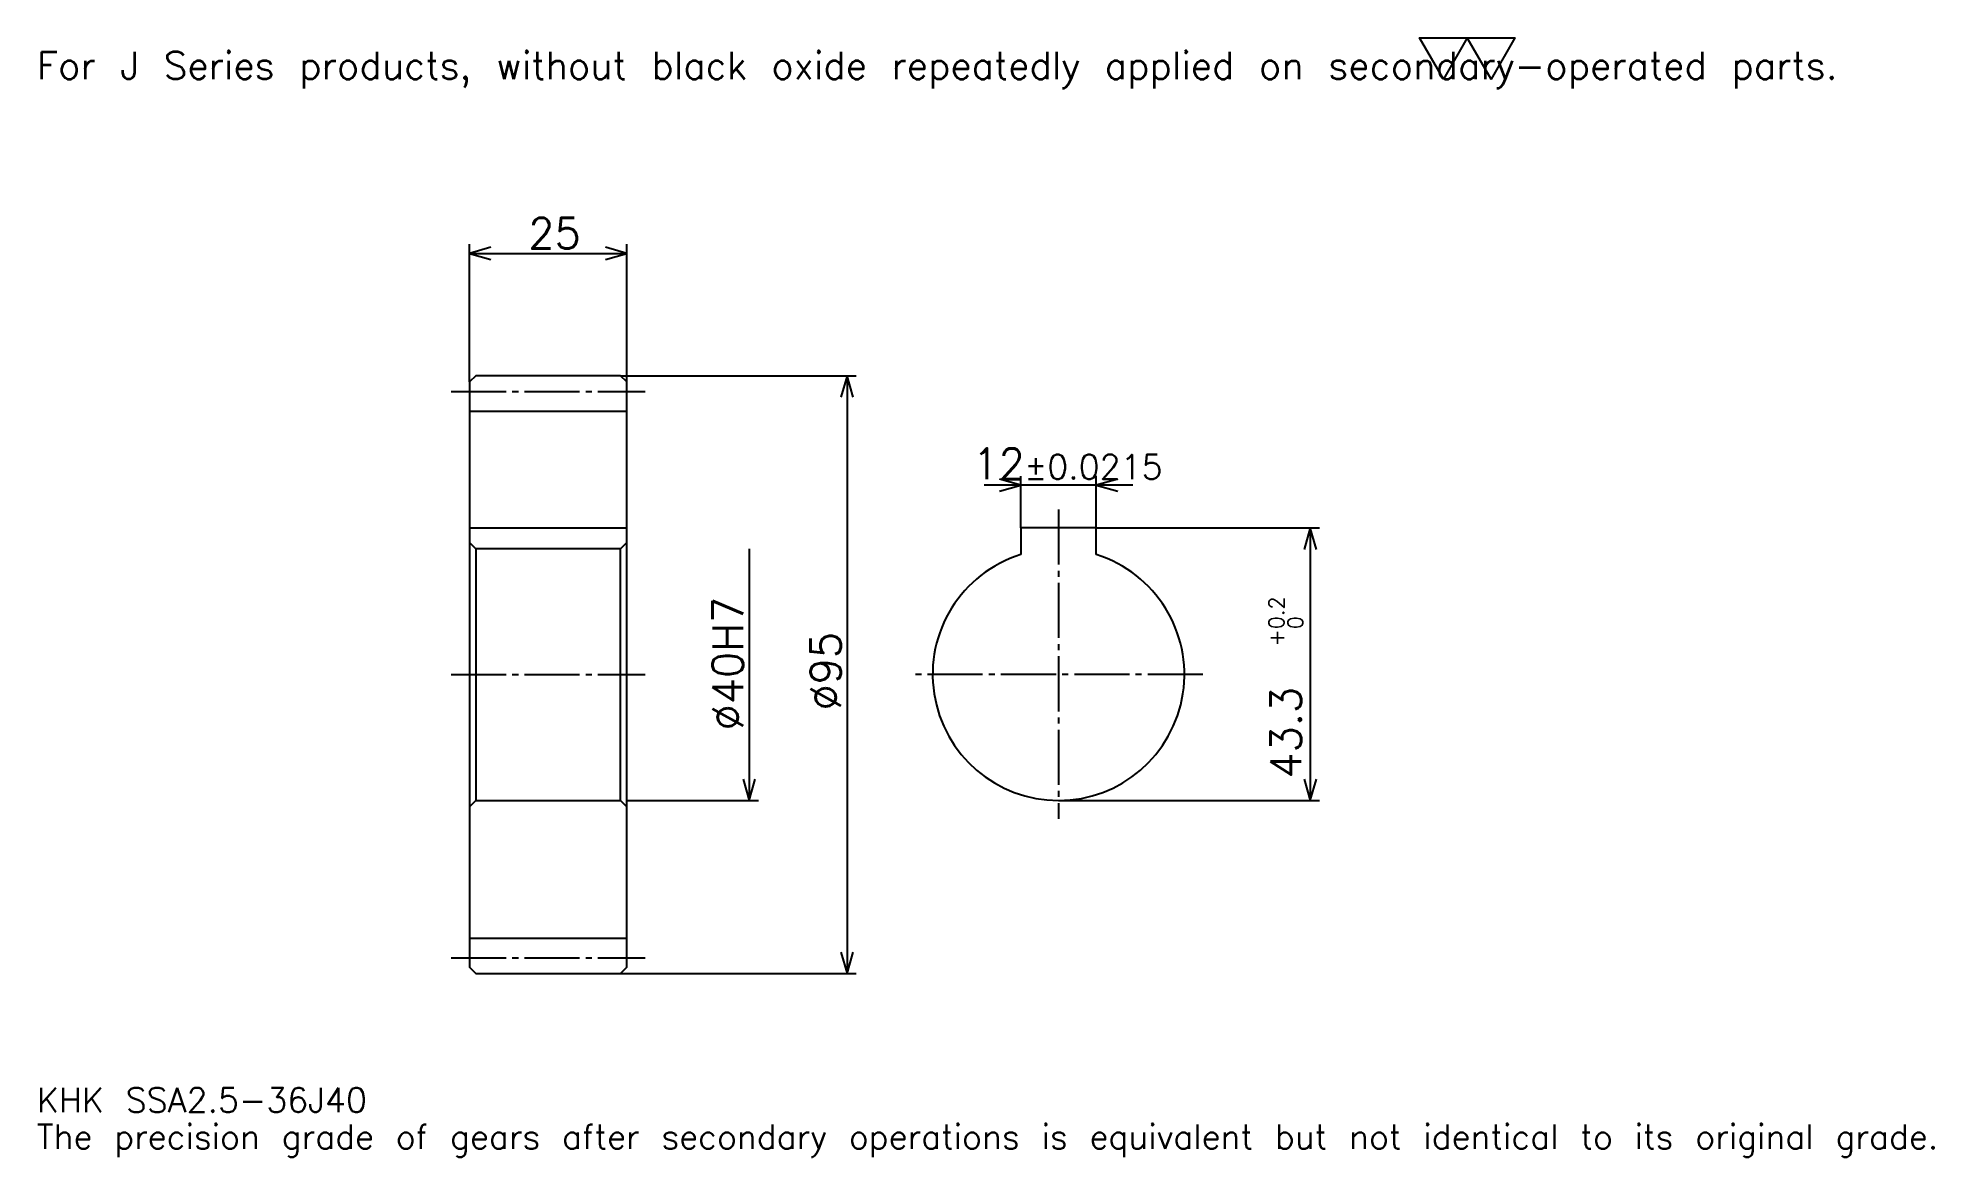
# Model space of a CAD drawing. Extents: x 10 to 311, y 4 to 181.
import ezdxf

# ---------------------------------------------------------------- set-up
doc = ezdxf.new("R2010")
doc.units = 0
doc.linetypes.add('DASHDOT', pattern=[11.657608, 8.743207, -0.971467, 0.971467, -0.971467])
doc.layers.get('0').update_dxf_attribs({"linetype": 'CONTINUOUS'})
doc.layers.add('DASHDOT', color=6, linetype='DASHDOT')
doc.styles.add('KANJI', font='TXT', dxfattribs={"bigfont": 'BIGFONT'})

msp = doc.modelspace()

# ---------------------------------------------------------------- linework, layer by layer
at = {"color": 5}
for p, q in [((78.447006, 127.747963), (78.447006, 148.634521)), ((103.447006, 127.747963), (103.447006, 148.634521)), ((78.447006, 147.177307), (103.447006, 147.177307)), ((78.447006, 126.747963), (78.447006, 127.747963)), ((102.447006, 127.747963), (103.447006, 127.747963)), ((103.447006, 127.747963), (139.877045, 127.747963)), ((103.447006, 126.747963), (103.447006, 127.747963)), ((138.41983, 127.747963), (138.41983, 32.747963)), ((166.020386, 103.547958), (166.020386, 111.805435)), ((178.020386, 103.547958), (178.020386, 111.805435)), ((183.849182, 110.348236), (160.191574, 110.348236)), ((178.020386, 103.547958), (213.478943, 103.547958)), ((212.021744, 103.547958), (212.021744, 60.247963)), ((122.876358, 100.247963), (122.876358, 60.247963)), ((103.447006, 60.247963), (124.333557, 60.247963)), ((172.020386, 60.247963), (213.478943, 60.247963)), ((102.447006, 32.747963), (103.447006, 32.747963)), ((103.447006, 32.747963), (139.877045, 32.747963))]:
    msp.add_line(p, q, dxfattribs=at)
at = {"color": 4}
for p, q in [((78.447006, 122.122963), (103.447006, 122.122963)), ((78.447006, 103.547958), (103.447006, 103.547958)), ((103.447006, 101.247963), (102.447006, 100.247963)), ((78.447006, 59.247963), (79.447006, 60.247963)), ((103.447006, 59.247963), (102.447006, 60.247963)), ((78.447006, 38.372963), (103.447006, 38.372963))]:
    msp.add_line(p, q, dxfattribs=at)
at = {"color": 7}
msp.add_lwpolyline([(233.152176, 174.864136), (229.363449, 181.431259), (244.518341, 181.431259), (240.729614, 174.864136), (236.940903, 181.431259), (233.152176, 174.864136)], dxfattribs=at)
at = {"color": 5}
for points in [[(81.847145, 148.148773), (78.447006, 147.177307), (81.847145, 146.205841)], [(100.046875, 146.205841), (103.447006, 147.177307), (100.046875, 148.148773)], [(139.391296, 124.347824), (138.41983, 127.747963), (137.448364, 124.347824)], [(162.620239, 109.37677), (166.020386, 110.348236), (162.620239, 111.319702)], [(181.420517, 111.319702), (178.020386, 110.348236), (181.420517, 109.37677)], [(212.99321, 100.147827), (212.021744, 103.547958), (211.050278, 100.147827)], [(121.904892, 63.648098), (122.876358, 60.247963), (123.847824, 63.648098)], [(211.050278, 63.648098), (212.021744, 60.247963), (212.99321, 63.648098)], [(137.448364, 36.148098), (138.41983, 32.747963), (139.391296, 36.148098)]]:
    msp.add_lwpolyline(points, dxfattribs=at)
at = {"color": 4}
for points in [[(78.447006, 59.247963), (78.447006, 33.747963), (79.447006, 32.747963), (102.447006, 32.747963), (103.447006, 33.747963), (103.447006, 126.747963), (102.447006, 127.747963), (79.447006, 127.747963), (78.447006, 126.747963), (78.447006, 59.247963)], [(178.020386, 99.326752), (178.020386, 103.547958), (166.020386, 103.547958), (166.020386, 99.326752)], [(78.447006, 101.247963), (79.447006, 100.247963), (79.447006, 60.247963), (102.447006, 60.247963), (102.447006, 100.247963), (79.447006, 100.247963)]]:
    msp.add_lwpolyline(points, dxfattribs=at)
msp.add_arc((172.020386, 80.247963), 20, 107.45760275, 72.54239725, dxfattribs=at)
at = {"layer": 'DASHDOT', "color": 7}
for p, q in [((75.5326, 125.247963), (106.361404, 125.247963)), ((172.020386, 106.462364), (172.020386, 57.333561)), ((75.5326, 80.247963), (106.361404, 80.247963)), ((194.934784, 80.247963), (149.105972, 80.247963)), ((75.5326, 35.247963), (106.361404, 35.247963))]:
    msp.add_line(p, q, dxfattribs=at)

# ---------------------------------------------------------------- texts
at = {"color": 7, "style": 'KANJI'}
for s, height, p in [('For J Series products, without black oxide repeatedly applied on secondary-operated parts.', 4.371603, (9.714674, 174.864136)), ('25', 4.857337, (87.789734, 147.954498)), ('12', 4.857337, (158.350861, 111.319702)), ('%%p0.0215', 3.88587, (166.559174, 111.319702)), ('KHK SSA2.5-36J40', 3.88587, (9.714674, 10.686141)), ('The precision grade of gears after secondary operations is equivalent but not identical to its original grade.', 3.88587, (9.714674, 4.857337))]:
    msp.add_text(s, height=height, dxfattribs=at).set_placement(p)
for s, height, p in [('%%c40H7', 4.857337, (121.904892, 71.383324)), ('0.2', 2.428668, (207.844437, 87.46254)), ('0', 2.428668, (210.855988, 87.46254)), ('%%c95', 4.857337, (137.448364, 74.540588)), ('+', 2.428668, (207.844437, 84.742432)), ('43.3', 4.857337, (210.564545, 63.717953))]:
    msp.add_text(s, height=height, rotation=90, dxfattribs=at).set_placement(p)

doc.saveas('drawing.dxf')
